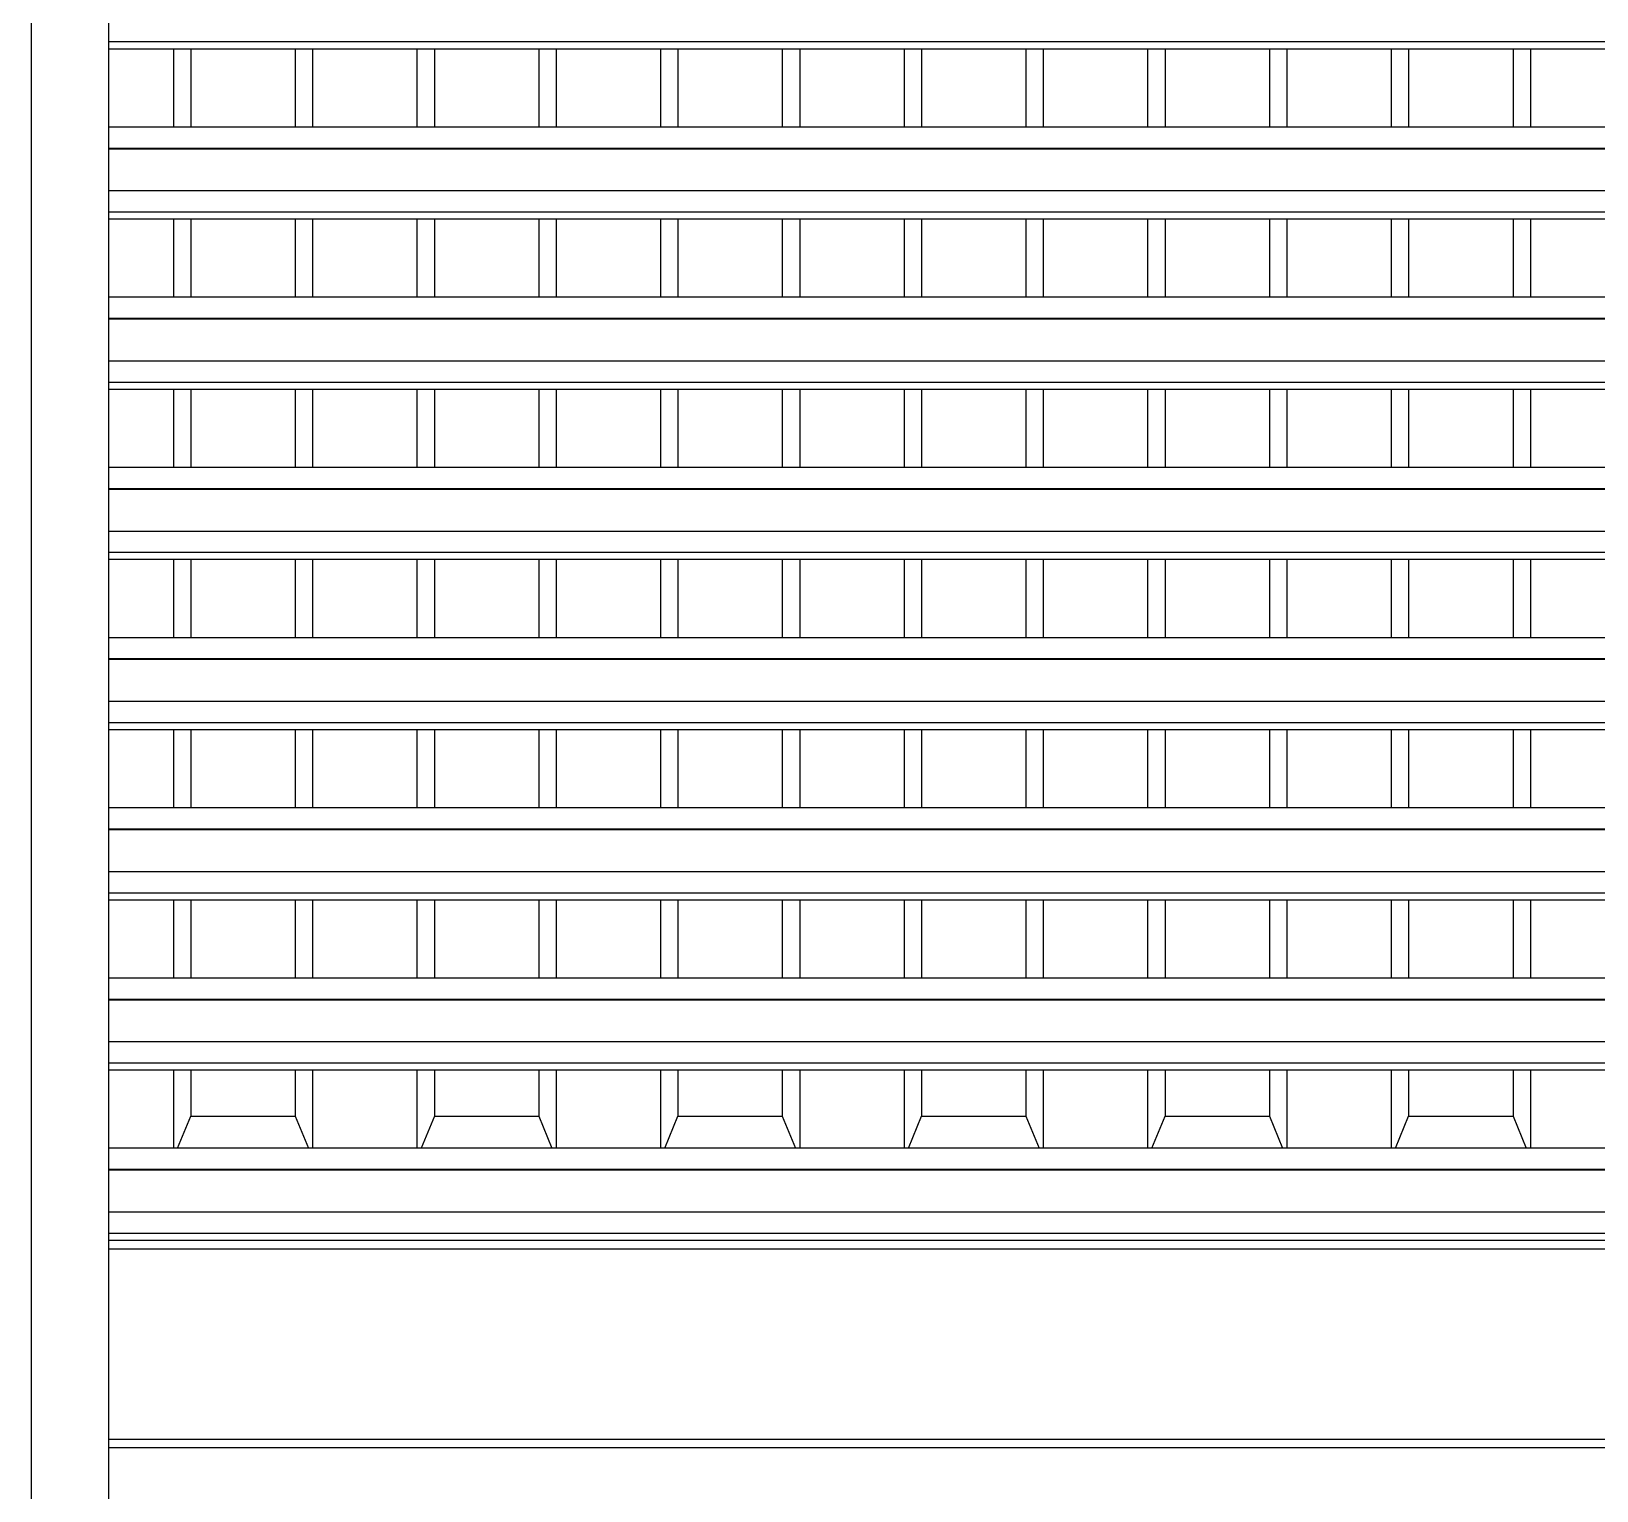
# Model space of a CAD drawing. Header units: metres. Extents: x -59 to 59, y -13 to 12.
# Drawn here: x -36.469 to -34.654, y 9.094 to 10.785 of the extents above; entities that cross this region are included whole.
import ezdxf

# ---------------------------------------------------------------- set-up
doc = ezdxf.new("R2010")
doc.units = ezdxf.units.M

msp = doc.modelspace()

# ---------------------------------------------------------------- linework, layer by layer
for p, q in [((-36.4689, 11.7079), (-36.4689, 5.7693)), ((-36.3789, 10.7727), (-36.3789, 10.7974)), ((-32.8389, 10.7727), (-36.3789, 10.7727)), ((-36.3789, 10.7645), (-36.3789, 10.7727)), ((-36.3041, 10.7645), (-36.3789, 10.7645)), ((-36.3789, 10.6741), (-36.3789, 10.7645)), ((-36.3041, 10.7645), (-36.3041, 10.6741)), ((-36.2839, 10.7645), (-36.3041, 10.7645)), ((-36.2839, 10.7645), (-36.2839, 10.6741)), ((-36.1629, 10.7645), (-36.2839, 10.7645)), ((-36.1629, 10.7645), (-36.1629, 10.6741)), ((-36.1427, 10.7645), (-36.1629, 10.7645)), ((-36.1427, 10.7645), (-36.1427, 10.6741)), ((-36.0217, 10.7645), (-36.1427, 10.7645)), ((-36.0217, 10.7645), (-36.0217, 10.6741)), ((-36.0015, 10.7645), (-36.0217, 10.7645)), ((-36.0015, 10.7645), (-36.0015, 10.6741)), ((-35.8805, 10.7645), (-36.0015, 10.7645)), ((-35.8805, 10.7645), (-35.8805, 10.6741)), ((-35.8603, 10.7645), (-35.8805, 10.7645)), ((-35.8603, 10.7645), (-35.8603, 10.6741)), ((-35.7393, 10.7645), (-35.8603, 10.7645)), ((-35.7393, 10.7645), (-35.7393, 10.6741)), ((-35.7191, 10.7645), (-35.7393, 10.7645)), ((-35.7191, 10.7645), (-35.7191, 10.6741)), ((-35.5981, 10.7645), (-35.7191, 10.7645)), ((-35.5981, 10.7645), (-35.5981, 10.6741)), ((-35.5779, 10.7645), (-35.5981, 10.7645)), ((-35.5779, 10.7645), (-35.5779, 10.6741)), ((-35.4569, 10.7645), (-35.5779, 10.7645)), ((-35.4569, 10.7645), (-35.4569, 10.6741)), ((-35.4367, 10.7645), (-35.4569, 10.7645)), ((-35.4367, 10.7645), (-35.4367, 10.6741)), ((-35.3157, 10.7645), (-35.4367, 10.7645)), ((-35.3157, 10.7645), (-35.3157, 10.6741)), ((-35.2955, 10.7645), (-35.3157, 10.7645)), ((-35.2955, 10.7645), (-35.2955, 10.6741)), ((-35.1745, 10.7645), (-35.2955, 10.7645)), ((-35.1745, 10.7645), (-35.1745, 10.6741)), ((-35.1543, 10.7645), (-35.1745, 10.7645)), ((-35.1543, 10.7645), (-35.1543, 10.6741)), ((-35.0332, 10.7645), (-35.1543, 10.7645)), ((-35.0332, 10.7645), (-35.0332, 10.6741)), ((-35.0131, 10.7645), (-35.0332, 10.7645)), ((-35.0131, 10.7645), (-35.0131, 10.6741)), ((-34.892, 10.7645), (-35.0131, 10.7645)), ((-34.892, 10.7645), (-34.892, 10.6741)), ((-34.8719, 10.7645), (-34.892, 10.7645)), ((-34.8719, 10.7645), (-34.8719, 10.6741)), ((-34.7508, 10.7645), (-34.8719, 10.7645)), ((-34.7508, 10.7645), (-34.7508, 10.6741)), ((-34.7307, 10.7645), (-34.7508, 10.7645)), ((-34.7307, 10.7645), (-34.7307, 10.6741)), ((-34.6096, 10.7645), (-34.7307, 10.7645)), ((-36.3041, 10.6741), (-36.3789, 10.6741)), ((-36.3789, 10.6494), (-36.3789, 10.6741)), ((-36.2839, 10.6741), (-36.3041, 10.6741)), ((-36.1629, 10.6741), (-36.2839, 10.6741)), ((-36.1427, 10.6741), (-36.1629, 10.6741)), ((-36.0217, 10.6741), (-36.1427, 10.6741)), ((-36.0015, 10.6741), (-36.0217, 10.6741)), ((-35.8805, 10.6741), (-36.0015, 10.6741)), ((-35.8603, 10.6741), (-35.8805, 10.6741)), ((-35.7393, 10.6741), (-35.8603, 10.6741)), ((-35.7191, 10.6741), (-35.7393, 10.6741)), ((-35.5981, 10.6741), (-35.7191, 10.6741)), ((-35.5779, 10.6741), (-35.5981, 10.6741)), ((-35.4569, 10.6741), (-35.5779, 10.6741)), ((-35.4367, 10.6741), (-35.4569, 10.6741)), ((-35.3157, 10.6741), (-35.4367, 10.6741)), ((-35.2955, 10.6741), (-35.3157, 10.6741)), ((-35.1745, 10.6741), (-35.2955, 10.6741)), ((-35.1543, 10.6741), (-35.1745, 10.6741)), ((-35.0332, 10.6741), (-35.1543, 10.6741)), ((-35.0131, 10.6741), (-35.0332, 10.6741)), ((-34.892, 10.6741), (-35.0131, 10.6741)), ((-34.8719, 10.6741), (-34.892, 10.6741)), ((-34.7508, 10.6741), (-34.8719, 10.6741)), ((-34.7307, 10.6741), (-34.7508, 10.6741)), ((-34.6096, 10.6741), (-34.7307, 10.6741)), ((-32.8389, 10.6494), (-36.3789, 10.6494)), ((-36.3789, 10.6486), (-36.3789, 10.6494)), ((-32.8389, 10.6486), (-36.3789, 10.6486)), ((-36.3789, 10.6001), (-36.3789, 10.6486)), ((-32.8389, 10.6001), (-36.3789, 10.6001)), ((-36.3789, 10.5754), (-36.3789, 10.6001)), ((-32.8389, 10.5754), (-36.3789, 10.5754)), ((-36.3789, 10.5672), (-36.3789, 10.5754)), ((-36.3041, 10.5672), (-36.3789, 10.5672)), ((-36.3789, 10.4768), (-36.3789, 10.5672)), ((-36.3041, 10.5672), (-36.3041, 10.4768)), ((-36.2839, 10.5672), (-36.3041, 10.5672)), ((-36.2839, 10.5672), (-36.2839, 10.4768)), ((-36.1629, 10.5672), (-36.2839, 10.5672)), ((-36.1629, 10.5672), (-36.1629, 10.4768)), ((-36.1427, 10.5672), (-36.1629, 10.5672)), ((-36.1427, 10.5672), (-36.1427, 10.4768)), ((-36.0217, 10.5672), (-36.1427, 10.5672)), ((-36.0217, 10.5672), (-36.0217, 10.4768)), ((-36.0015, 10.5672), (-36.0217, 10.5672)), ((-36.0015, 10.5672), (-36.0015, 10.4768)), ((-35.8805, 10.5672), (-36.0015, 10.5672)), ((-35.8805, 10.5672), (-35.8805, 10.4768)), ((-35.8603, 10.5672), (-35.8805, 10.5672)), ((-35.8603, 10.5672), (-35.8603, 10.4768)), ((-35.7393, 10.5672), (-35.8603, 10.5672)), ((-35.7393, 10.5672), (-35.7393, 10.4768)), ((-35.7191, 10.5672), (-35.7393, 10.5672)), ((-35.7191, 10.5672), (-35.7191, 10.4768)), ((-35.5981, 10.5672), (-35.7191, 10.5672)), ((-35.5981, 10.5672), (-35.5981, 10.4768)), ((-35.5779, 10.5672), (-35.5981, 10.5672)), ((-35.5779, 10.5672), (-35.5779, 10.4768)), ((-35.4569, 10.5672), (-35.5779, 10.5672)), ((-35.4569, 10.5672), (-35.4569, 10.4768)), ((-35.4367, 10.5672), (-35.4569, 10.5672)), ((-35.4367, 10.5672), (-35.4367, 10.4768)), ((-35.3157, 10.5672), (-35.4367, 10.5672)), ((-35.3157, 10.5672), (-35.3157, 10.4768)), ((-35.2955, 10.5672), (-35.3157, 10.5672)), ((-35.2955, 10.5672), (-35.2955, 10.4768)), ((-35.1745, 10.5672), (-35.2955, 10.5672)), ((-35.1745, 10.5672), (-35.1745, 10.4768)), ((-35.1543, 10.5672), (-35.1745, 10.5672)), ((-35.1543, 10.5672), (-35.1543, 10.4768)), ((-35.0332, 10.5672), (-35.1543, 10.5672)), ((-35.0332, 10.5672), (-35.0332, 10.4768)), ((-35.0131, 10.5672), (-35.0332, 10.5672)), ((-35.0131, 10.5672), (-35.0131, 10.4768)), ((-34.892, 10.5672), (-35.0131, 10.5672)), ((-34.892, 10.5672), (-34.892, 10.4768)), ((-34.8719, 10.5672), (-34.892, 10.5672)), ((-34.8719, 10.5672), (-34.8719, 10.4768)), ((-34.7508, 10.5672), (-34.8719, 10.5672)), ((-34.7508, 10.5672), (-34.7508, 10.4768)), ((-34.7307, 10.5672), (-34.7508, 10.5672)), ((-34.7307, 10.5672), (-34.7307, 10.4768)), ((-34.6096, 10.5672), (-34.7307, 10.5672)), ((-36.3041, 10.4768), (-36.3789, 10.4768)), ((-36.3789, 10.4521), (-36.3789, 10.4768)), ((-36.2839, 10.4768), (-36.3041, 10.4768)), ((-36.1629, 10.4768), (-36.2839, 10.4768)), ((-36.1427, 10.4768), (-36.1629, 10.4768)), ((-36.0217, 10.4768), (-36.1427, 10.4768)), ((-36.0015, 10.4768), (-36.0217, 10.4768)), ((-35.8805, 10.4768), (-36.0015, 10.4768)), ((-35.8603, 10.4768), (-35.8805, 10.4768)), ((-35.7393, 10.4768), (-35.8603, 10.4768)), ((-35.7191, 10.4768), (-35.7393, 10.4768)), ((-35.5981, 10.4768), (-35.7191, 10.4768)), ((-35.5779, 10.4768), (-35.5981, 10.4768)), ((-35.4569, 10.4768), (-35.5779, 10.4768)), ((-35.4367, 10.4768), (-35.4569, 10.4768)), ((-35.3157, 10.4768), (-35.4367, 10.4768)), ((-35.2955, 10.4768), (-35.3157, 10.4768)), ((-35.1745, 10.4768), (-35.2955, 10.4768)), ((-35.1543, 10.4768), (-35.1745, 10.4768)), ((-35.0332, 10.4768), (-35.1543, 10.4768)), ((-35.0131, 10.4768), (-35.0332, 10.4768)), ((-34.892, 10.4768), (-35.0131, 10.4768)), ((-34.8719, 10.4768), (-34.892, 10.4768)), ((-34.7508, 10.4768), (-34.8719, 10.4768)), ((-34.7307, 10.4768), (-34.7508, 10.4768)), ((-34.6096, 10.4768), (-34.7307, 10.4768)), ((-32.8389, 10.4521), (-36.3789, 10.4521)), ((-36.3789, 10.4513), (-36.3789, 10.4521)), ((-32.8389, 10.4513), (-36.3789, 10.4513)), ((-36.3789, 10.4028), (-36.3789, 10.4513)), ((-32.8389, 10.4028), (-36.3789, 10.4028)), ((-36.3789, 10.3782), (-36.3789, 10.4028)), ((-32.8389, 10.3782), (-36.3789, 10.3782)), ((-36.3789, 10.3699), (-36.3789, 10.3782)), ((-36.3041, 10.3699), (-36.3789, 10.3699)), ((-36.3789, 10.2795), (-36.3789, 10.3699)), ((-36.3041, 10.3699), (-36.3041, 10.2795)), ((-36.2839, 10.3699), (-36.3041, 10.3699)), ((-36.2839, 10.3699), (-36.2839, 10.2795)), ((-36.1629, 10.3699), (-36.2839, 10.3699)), ((-36.1629, 10.3699), (-36.1629, 10.2795)), ((-36.1427, 10.3699), (-36.1629, 10.3699)), ((-36.1427, 10.3699), (-36.1427, 10.2795)), ((-36.0217, 10.3699), (-36.1427, 10.3699)), ((-36.0217, 10.3699), (-36.0217, 10.2795)), ((-36.0015, 10.3699), (-36.0217, 10.3699)), ((-36.0015, 10.3699), (-36.0015, 10.2795)), ((-35.8805, 10.3699), (-36.0015, 10.3699)), ((-35.8805, 10.3699), (-35.8805, 10.2795)), ((-35.8603, 10.3699), (-35.8805, 10.3699)), ((-35.8603, 10.3699), (-35.8603, 10.2795)), ((-35.7393, 10.3699), (-35.8603, 10.3699)), ((-35.7393, 10.3699), (-35.7393, 10.2795)), ((-35.7191, 10.3699), (-35.7393, 10.3699)), ((-35.7191, 10.3699), (-35.7191, 10.2795)), ((-35.5981, 10.3699), (-35.7191, 10.3699)), ((-35.5981, 10.3699), (-35.5981, 10.2795)), ((-35.5779, 10.3699), (-35.5981, 10.3699)), ((-35.5779, 10.3699), (-35.5779, 10.2795)), ((-35.4569, 10.3699), (-35.5779, 10.3699)), ((-35.4569, 10.3699), (-35.4569, 10.2795)), ((-35.4367, 10.3699), (-35.4569, 10.3699)), ((-35.4367, 10.3699), (-35.4367, 10.2795)), ((-35.3157, 10.3699), (-35.4367, 10.3699)), ((-35.3157, 10.3699), (-35.3157, 10.2795)), ((-35.2955, 10.3699), (-35.3157, 10.3699)), ((-35.2955, 10.3699), (-35.2955, 10.2795)), ((-35.1745, 10.3699), (-35.2955, 10.3699)), ((-35.1745, 10.3699), (-35.1745, 10.2795)), ((-35.1543, 10.3699), (-35.1745, 10.3699)), ((-35.1543, 10.3699), (-35.1543, 10.2795)), ((-35.0332, 10.3699), (-35.1543, 10.3699)), ((-35.0332, 10.3699), (-35.0332, 10.2795)), ((-35.0131, 10.3699), (-35.0332, 10.3699)), ((-35.0131, 10.3699), (-35.0131, 10.2795)), ((-34.892, 10.3699), (-35.0131, 10.3699)), ((-34.892, 10.3699), (-34.892, 10.2795)), ((-34.8719, 10.3699), (-34.892, 10.3699)), ((-34.8719, 10.3699), (-34.8719, 10.2795)), ((-34.7508, 10.3699), (-34.8719, 10.3699)), ((-34.7508, 10.3699), (-34.7508, 10.2795)), ((-34.7307, 10.3699), (-34.7508, 10.3699)), ((-34.7307, 10.3699), (-34.7307, 10.2795)), ((-34.6096, 10.3699), (-34.7307, 10.3699)), ((-36.3041, 10.2795), (-36.3789, 10.2795)), ((-36.3789, 10.2549), (-36.3789, 10.2795)), ((-36.2839, 10.2795), (-36.3041, 10.2795)), ((-36.1629, 10.2795), (-36.2839, 10.2795)), ((-36.1427, 10.2795), (-36.1629, 10.2795)), ((-36.0217, 10.2795), (-36.1427, 10.2795)), ((-36.0015, 10.2795), (-36.0217, 10.2795)), ((-35.8805, 10.2795), (-36.0015, 10.2795)), ((-35.8603, 10.2795), (-35.8805, 10.2795)), ((-35.7393, 10.2795), (-35.8603, 10.2795)), ((-35.7191, 10.2795), (-35.7393, 10.2795)), ((-35.5981, 10.2795), (-35.7191, 10.2795)), ((-35.5779, 10.2795), (-35.5981, 10.2795)), ((-35.4569, 10.2795), (-35.5779, 10.2795)), ((-35.4367, 10.2795), (-35.4569, 10.2795)), ((-35.3157, 10.2795), (-35.4367, 10.2795)), ((-35.2955, 10.2795), (-35.3157, 10.2795)), ((-35.1745, 10.2795), (-35.2955, 10.2795)), ((-35.1543, 10.2795), (-35.1745, 10.2795)), ((-35.0332, 10.2795), (-35.1543, 10.2795)), ((-35.0131, 10.2795), (-35.0332, 10.2795)), ((-34.892, 10.2795), (-35.0131, 10.2795)), ((-34.8719, 10.2795), (-34.892, 10.2795)), ((-34.7508, 10.2795), (-34.8719, 10.2795)), ((-34.7307, 10.2795), (-34.7508, 10.2795)), ((-34.6096, 10.2795), (-34.7307, 10.2795)), ((-32.8389, 10.2549), (-36.3789, 10.2549)), ((-36.3789, 10.254), (-36.3789, 10.2549)), ((-32.8389, 10.254), (-36.3789, 10.254)), ((-36.3789, 10.2055), (-36.3789, 10.254)), ((-32.8389, 10.2055), (-36.3789, 10.2055)), ((-36.3789, 10.1809), (-36.3789, 10.2055)), ((-32.8389, 10.1809), (-36.3789, 10.1809)), ((-36.3789, 10.1727), (-36.3789, 10.1809)), ((-36.3789, 10.0822), (-36.3789, 10.1727)), ((-36.3041, 10.1727), (-36.3789, 10.1727)), ((-36.3041, 10.1727), (-36.3041, 10.0822)), ((-36.2839, 10.1727), (-36.3041, 10.1727)), ((-36.2839, 10.1727), (-36.2839, 10.0822)), ((-36.1629, 10.1727), (-36.2839, 10.1727)), ((-36.1629, 10.1727), (-36.1629, 10.0822)), ((-36.1427, 10.1727), (-36.1629, 10.1727)), ((-36.1427, 10.1727), (-36.1427, 10.0822)), ((-36.0217, 10.1727), (-36.1427, 10.1727)), ((-36.0217, 10.1727), (-36.0217, 10.0822)), ((-36.0015, 10.1727), (-36.0217, 10.1727)), ((-36.0015, 10.1727), (-36.0015, 10.0822)), ((-35.8805, 10.1727), (-36.0015, 10.1727)), ((-35.8805, 10.1727), (-35.8805, 10.0822)), ((-35.8603, 10.1727), (-35.8805, 10.1727)), ((-35.8603, 10.1727), (-35.8603, 10.0822)), ((-35.7393, 10.1727), (-35.8603, 10.1727)), ((-35.7393, 10.1727), (-35.7393, 10.0822)), ((-35.7191, 10.1727), (-35.7393, 10.1727)), ((-35.7191, 10.1727), (-35.7191, 10.0822)), ((-35.5981, 10.1727), (-35.7191, 10.1727)), ((-35.5981, 10.1727), (-35.5981, 10.0822)), ((-35.5779, 10.1727), (-35.5981, 10.1727)), ((-35.5779, 10.1727), (-35.5779, 10.0822)), ((-35.4569, 10.1727), (-35.5779, 10.1727)), ((-35.4569, 10.1727), (-35.4569, 10.0822)), ((-35.4367, 10.1727), (-35.4569, 10.1727)), ((-35.4367, 10.1727), (-35.4367, 10.0822)), ((-35.3157, 10.1727), (-35.4367, 10.1727)), ((-35.3157, 10.1727), (-35.3157, 10.0822)), ((-35.2955, 10.1727), (-35.3157, 10.1727)), ((-35.2955, 10.1727), (-35.2955, 10.0822)), ((-35.1745, 10.1727), (-35.2955, 10.1727)), ((-35.1745, 10.1727), (-35.1745, 10.0822)), ((-35.1543, 10.1727), (-35.1745, 10.1727)), ((-35.1543, 10.1727), (-35.1543, 10.0822)), ((-35.0332, 10.1727), (-35.1543, 10.1727)), ((-35.0332, 10.1727), (-35.0332, 10.0822)), ((-35.0131, 10.1727), (-35.0332, 10.1727)), ((-35.0131, 10.1727), (-35.0131, 10.0822)), ((-34.892, 10.1727), (-35.0131, 10.1727)), ((-34.892, 10.1727), (-34.892, 10.0822)), ((-34.8719, 10.1727), (-34.892, 10.1727)), ((-34.8719, 10.1727), (-34.8719, 10.0822)), ((-34.7508, 10.1727), (-34.8719, 10.1727)), ((-34.7508, 10.1727), (-34.7508, 10.0822)), ((-34.7307, 10.1727), (-34.7508, 10.1727)), ((-34.7307, 10.1727), (-34.7307, 10.0822)), ((-34.6096, 10.1727), (-34.7307, 10.1727)), ((-36.3789, 10.0576), (-36.3789, 10.0822)), ((-36.3041, 10.0822), (-36.3789, 10.0822)), ((-36.2839, 10.0822), (-36.3041, 10.0822)), ((-36.1629, 10.0822), (-36.2839, 10.0822)), ((-36.1427, 10.0822), (-36.1629, 10.0822)), ((-36.0217, 10.0822), (-36.1427, 10.0822)), ((-36.0015, 10.0822), (-36.0217, 10.0822)), ((-35.8805, 10.0822), (-36.0015, 10.0822)), ((-35.8603, 10.0822), (-35.8805, 10.0822)), ((-35.7393, 10.0822), (-35.8603, 10.0822)), ((-35.7191, 10.0822), (-35.7393, 10.0822)), ((-35.5981, 10.0822), (-35.7191, 10.0822)), ((-35.5779, 10.0822), (-35.5981, 10.0822)), ((-35.4569, 10.0822), (-35.5779, 10.0822)), ((-35.4367, 10.0822), (-35.4569, 10.0822)), ((-35.3157, 10.0822), (-35.4367, 10.0822)), ((-35.2955, 10.0822), (-35.3157, 10.0822)), ((-35.1745, 10.0822), (-35.2955, 10.0822)), ((-35.1543, 10.0822), (-35.1745, 10.0822)), ((-35.0332, 10.0822), (-35.1543, 10.0822)), ((-35.0131, 10.0822), (-35.0332, 10.0822)), ((-34.892, 10.0822), (-35.0131, 10.0822)), ((-34.8719, 10.0822), (-34.892, 10.0822)), ((-34.7508, 10.0822), (-34.8719, 10.0822)), ((-34.7307, 10.0822), (-34.7508, 10.0822)), ((-34.6096, 10.0822), (-34.7307, 10.0822)), ((-32.8389, 10.0576), (-36.3789, 10.0576)), ((-36.3789, 10.0568), (-36.3789, 10.0576)), ((-32.8389, 10.0568), (-36.3789, 10.0568)), ((-36.3789, 10.0083), (-36.3789, 10.0568)), ((-32.8389, 10.0083), (-36.3789, 10.0083)), ((-36.3789, 9.9836), (-36.3789, 10.0083)), ((-32.8389, 9.9836), (-36.3789, 9.9836)), ((-36.3789, 9.9754), (-36.3789, 9.9836)), ((-36.3789, 9.885), (-36.3789, 9.9754)), ((-36.3041, 9.9754), (-36.3789, 9.9754)), ((-36.3041, 9.9754), (-36.3041, 9.885)), ((-36.2839, 9.9754), (-36.3041, 9.9754)), ((-36.2839, 9.9754), (-36.2839, 9.885)), ((-36.1629, 9.9754), (-36.2839, 9.9754)), ((-36.1629, 9.9754), (-36.1629, 9.885)), ((-36.1427, 9.9754), (-36.1629, 9.9754)), ((-36.1427, 9.9754), (-36.1427, 9.885)), ((-36.0217, 9.9754), (-36.1427, 9.9754)), ((-36.0217, 9.9754), (-36.0217, 9.885)), ((-36.0015, 9.9754), (-36.0217, 9.9754)), ((-36.0015, 9.9754), (-36.0015, 9.885)), ((-35.8805, 9.9754), (-36.0015, 9.9754)), ((-35.8805, 9.9754), (-35.8805, 9.885)), ((-35.8603, 9.9754), (-35.8805, 9.9754)), ((-35.8603, 9.9754), (-35.8603, 9.885)), ((-35.7393, 9.9754), (-35.8603, 9.9754)), ((-35.7393, 9.9754), (-35.7393, 9.885)), ((-35.7191, 9.9754), (-35.7393, 9.9754)), ((-35.7191, 9.9754), (-35.7191, 9.885)), ((-35.5981, 9.9754), (-35.7191, 9.9754)), ((-35.5981, 9.9754), (-35.5981, 9.885)), ((-35.5779, 9.9754), (-35.5981, 9.9754)), ((-35.5779, 9.9754), (-35.5779, 9.885)), ((-35.4569, 9.9754), (-35.5779, 9.9754)), ((-35.4569, 9.9754), (-35.4569, 9.885)), ((-35.4367, 9.9754), (-35.4569, 9.9754)), ((-35.4367, 9.9754), (-35.4367, 9.885)), ((-35.3157, 9.9754), (-35.4367, 9.9754)), ((-35.3157, 9.9754), (-35.3157, 9.885)), ((-35.2955, 9.9754), (-35.3157, 9.9754)), ((-35.2955, 9.9754), (-35.2955, 9.885)), ((-35.1745, 9.9754), (-35.2955, 9.9754)), ((-35.1745, 9.9754), (-35.1745, 9.885)), ((-35.1543, 9.9754), (-35.1745, 9.9754)), ((-35.1543, 9.9754), (-35.1543, 9.885)), ((-35.0332, 9.9754), (-35.1543, 9.9754)), ((-35.0332, 9.9754), (-35.0332, 9.885)), ((-35.0131, 9.9754), (-35.0332, 9.9754)), ((-35.0131, 9.9754), (-35.0131, 9.885)), ((-34.892, 9.9754), (-35.0131, 9.9754)), ((-34.892, 9.9754), (-34.892, 9.885)), ((-34.8719, 9.9754), (-34.892, 9.9754)), ((-34.8719, 9.9754), (-34.8719, 9.885)), ((-34.7508, 9.9754), (-34.8719, 9.9754)), ((-34.7508, 9.9754), (-34.7508, 9.885)), ((-34.7307, 9.9754), (-34.7508, 9.9754)), ((-34.7307, 9.9754), (-34.7307, 9.885)), ((-34.6096, 9.9754), (-34.7307, 9.9754)), ((-36.3789, 9.8603), (-36.3789, 9.885)), ((-36.3041, 9.885), (-36.3789, 9.885)), ((-36.2839, 9.885), (-36.3041, 9.885)), ((-36.1629, 9.885), (-36.2839, 9.885)), ((-36.1427, 9.885), (-36.1629, 9.885)), ((-36.0217, 9.885), (-36.1427, 9.885)), ((-36.0015, 9.885), (-36.0217, 9.885)), ((-35.8805, 9.885), (-36.0015, 9.885)), ((-35.8603, 9.885), (-35.8805, 9.885)), ((-35.7393, 9.885), (-35.8603, 9.885)), ((-35.7191, 9.885), (-35.7393, 9.885)), ((-35.5981, 9.885), (-35.7191, 9.885)), ((-35.5779, 9.885), (-35.5981, 9.885)), ((-35.4569, 9.885), (-35.5779, 9.885)), ((-35.4367, 9.885), (-35.4569, 9.885)), ((-35.3157, 9.885), (-35.4367, 9.885)), ((-35.2955, 9.885), (-35.3157, 9.885)), ((-35.1745, 9.885), (-35.2955, 9.885)), ((-35.1543, 9.885), (-35.1745, 9.885)), ((-35.0332, 9.885), (-35.1543, 9.885)), ((-35.0131, 9.885), (-35.0332, 9.885)), ((-34.892, 9.885), (-35.0131, 9.885)), ((-34.8719, 9.885), (-34.892, 9.885)), ((-34.7508, 9.885), (-34.8719, 9.885)), ((-34.7307, 9.885), (-34.7508, 9.885)), ((-34.6096, 9.885), (-34.7307, 9.885)), ((-32.8389, 9.8603), (-36.3789, 9.8603)), ((-36.3789, 9.8595), (-36.3789, 9.8603)), ((-32.8389, 9.8595), (-36.3789, 9.8595)), ((-36.3789, 9.811), (-36.3789, 9.8595)), ((-32.8389, 9.811), (-36.3789, 9.811)), ((-36.3789, 9.7863), (-36.3789, 9.811)), ((-32.8389, 9.7863), (-36.3789, 9.7863)), ((-36.3789, 9.7781), (-36.3789, 9.7863)), ((-36.3789, 9.6877), (-36.3789, 9.7781)), ((-36.3041, 9.7781), (-36.3789, 9.7781)), ((-36.3041, 9.7781), (-36.3041, 9.6877)), ((-36.2839, 9.7781), (-36.3041, 9.7781)), ((-36.2839, 9.7781), (-36.2839, 9.6877)), ((-36.1629, 9.7781), (-36.2839, 9.7781)), ((-36.1629, 9.7781), (-36.1629, 9.6877)), ((-36.1427, 9.7781), (-36.1629, 9.7781)), ((-36.1427, 9.7781), (-36.1427, 9.6877)), ((-36.0217, 9.7781), (-36.1427, 9.7781)), ((-36.0217, 9.7781), (-36.0217, 9.6877)), ((-36.0015, 9.7781), (-36.0217, 9.7781)), ((-36.0015, 9.7781), (-36.0015, 9.6877)), ((-35.8805, 9.7781), (-36.0015, 9.7781)), ((-35.8805, 9.7781), (-35.8805, 9.6877)), ((-35.8603, 9.7781), (-35.8805, 9.7781)), ((-35.8603, 9.7781), (-35.8603, 9.6877)), ((-35.7393, 9.7781), (-35.8603, 9.7781)), ((-35.7393, 9.7781), (-35.7393, 9.6877)), ((-35.7191, 9.7781), (-35.7393, 9.7781)), ((-35.7191, 9.7781), (-35.7191, 9.6877)), ((-35.5981, 9.7781), (-35.7191, 9.7781)), ((-35.5981, 9.7781), (-35.5981, 9.6877)), ((-35.5779, 9.7781), (-35.5981, 9.7781)), ((-35.5779, 9.7781), (-35.5779, 9.6877)), ((-35.4569, 9.7781), (-35.5779, 9.7781)), ((-35.4569, 9.7781), (-35.4569, 9.6877)), ((-35.4367, 9.7781), (-35.4569, 9.7781)), ((-35.4367, 9.7781), (-35.4367, 9.6877)), ((-35.3157, 9.7781), (-35.4367, 9.7781)), ((-35.3157, 9.7781), (-35.3157, 9.6877)), ((-35.2955, 9.7781), (-35.3157, 9.7781)), ((-35.2955, 9.7781), (-35.2955, 9.6877)), ((-35.1745, 9.7781), (-35.2955, 9.7781)), ((-35.1745, 9.7781), (-35.1745, 9.6877)), ((-35.1543, 9.7781), (-35.1745, 9.7781)), ((-35.1543, 9.7781), (-35.1543, 9.6877)), ((-35.0332, 9.7781), (-35.1543, 9.7781)), ((-35.0332, 9.7781), (-35.0332, 9.6877)), ((-35.0131, 9.7781), (-35.0332, 9.7781)), ((-35.0131, 9.7781), (-35.0131, 9.6877)), ((-34.892, 9.7781), (-35.0131, 9.7781)), ((-34.892, 9.7781), (-34.892, 9.6877)), ((-34.8719, 9.7781), (-34.892, 9.7781)), ((-34.8719, 9.7781), (-34.8719, 9.6877)), ((-34.7508, 9.7781), (-34.8719, 9.7781)), ((-34.7508, 9.7781), (-34.7508, 9.6877)), ((-34.7307, 9.7781), (-34.7508, 9.7781)), ((-34.7307, 9.7781), (-34.7307, 9.6877)), ((-34.6096, 9.7781), (-34.7307, 9.7781)), ((-36.3789, 9.663), (-36.3789, 9.6877)), ((-36.3041, 9.6877), (-36.3789, 9.6877)), ((-36.2839, 9.6877), (-36.3041, 9.6877)), ((-36.1629, 9.6877), (-36.2839, 9.6877)), ((-36.1427, 9.6877), (-36.1629, 9.6877)), ((-36.0217, 9.6877), (-36.1427, 9.6877)), ((-36.0015, 9.6877), (-36.0217, 9.6877)), ((-35.8805, 9.6877), (-36.0015, 9.6877)), ((-35.8603, 9.6877), (-35.8805, 9.6877)), ((-35.7393, 9.6877), (-35.8603, 9.6877)), ((-35.7191, 9.6877), (-35.7393, 9.6877)), ((-35.5981, 9.6877), (-35.7191, 9.6877)), ((-35.5779, 9.6877), (-35.5981, 9.6877)), ((-35.4569, 9.6877), (-35.5779, 9.6877)), ((-35.4367, 9.6877), (-35.4569, 9.6877)), ((-35.3157, 9.6877), (-35.4367, 9.6877)), ((-35.2955, 9.6877), (-35.3157, 9.6877)), ((-35.1745, 9.6877), (-35.2955, 9.6877)), ((-35.1543, 9.6877), (-35.1745, 9.6877)), ((-35.0332, 9.6877), (-35.1543, 9.6877)), ((-35.0131, 9.6877), (-35.0332, 9.6877)), ((-34.892, 9.6877), (-35.0131, 9.6877)), ((-34.8719, 9.6877), (-34.892, 9.6877)), ((-34.7508, 9.6877), (-34.8719, 9.6877)), ((-34.7307, 9.6877), (-34.7508, 9.6877)), ((-34.6096, 9.6877), (-34.7307, 9.6877)), ((-32.8389, 9.663), (-36.3789, 9.663)), ((-36.3789, 9.6622), (-36.3789, 9.663)), ((-32.8389, 9.6622), (-36.3789, 9.6622)), ((-36.3789, 9.6137), (-36.3789, 9.6622)), ((-32.8389, 9.6137), (-36.3789, 9.6137)), ((-36.3789, 9.5891), (-36.3789, 9.6137)), ((-32.8389, 9.5891), (-36.3789, 9.5891)), ((-36.3789, 9.5808), (-36.3789, 9.5891)), ((-36.3789, 9.4904), (-36.3789, 9.5808)), ((-36.3041, 9.5808), (-36.3789, 9.5808)), ((-36.3041, 9.5808), (-36.3041, 9.4904)), ((-36.2839, 9.5808), (-36.3041, 9.5808)), ((-36.2839, 9.5808), (-36.2839, 9.5277)), ((-36.1629, 9.5808), (-36.2839, 9.5808)), ((-36.1629, 9.5808), (-36.1629, 9.5277)), ((-36.1427, 9.5808), (-36.1629, 9.5808)), ((-36.1427, 9.5808), (-36.1427, 9.4904)), ((-36.0217, 9.5808), (-36.1427, 9.5808)), ((-36.0217, 9.5808), (-36.0217, 9.4904)), ((-36.0015, 9.5808), (-36.0217, 9.5808)), ((-36.0015, 9.5808), (-36.0015, 9.5277)), ((-35.8805, 9.5808), (-36.0015, 9.5808)), ((-35.8805, 9.5808), (-35.8805, 9.5277)), ((-35.8603, 9.5808), (-35.8805, 9.5808)), ((-35.8603, 9.5808), (-35.8603, 9.4904)), ((-35.7393, 9.5808), (-35.8603, 9.5808)), ((-35.7393, 9.5808), (-35.7393, 9.4904)), ((-35.7191, 9.5808), (-35.7393, 9.5808)), ((-35.7191, 9.5808), (-35.7191, 9.5277)), ((-35.5981, 9.5808), (-35.7191, 9.5808)), ((-35.5981, 9.5808), (-35.5981, 9.5277)), ((-35.5779, 9.5808), (-35.5981, 9.5808)), ((-35.5779, 9.5808), (-35.5779, 9.4904)), ((-35.4569, 9.5808), (-35.5779, 9.5808)), ((-35.4569, 9.5808), (-35.4569, 9.4904)), ((-35.4367, 9.5808), (-35.4569, 9.5808)), ((-35.4367, 9.5808), (-35.4367, 9.5277)), ((-35.3157, 9.5808), (-35.4367, 9.5808)), ((-35.3157, 9.5808), (-35.3157, 9.5277)), ((-35.2955, 9.5808), (-35.3157, 9.5808)), ((-35.2955, 9.5808), (-35.2955, 9.4904)), ((-35.1745, 9.5808), (-35.2955, 9.5808)), ((-35.1745, 9.5808), (-35.1745, 9.4904)), ((-35.1543, 9.5808), (-35.1745, 9.5808)), ((-35.1543, 9.5808), (-35.1543, 9.5277)), ((-35.0332, 9.5808), (-35.1543, 9.5808)), ((-35.0332, 9.5808), (-35.0332, 9.5277)), ((-35.0131, 9.5808), (-35.0332, 9.5808)), ((-35.0131, 9.5808), (-35.0131, 9.4904)), ((-34.892, 9.5808), (-35.0131, 9.5808)), ((-34.892, 9.5808), (-34.892, 9.4904)), ((-34.8719, 9.5808), (-34.892, 9.5808)), ((-34.8719, 9.5808), (-34.8719, 9.5277)), ((-34.7508, 9.5808), (-34.8719, 9.5808)), ((-34.7508, 9.5808), (-34.7508, 9.5277)), ((-34.7307, 9.5808), (-34.7508, 9.5808)), ((-34.7307, 9.5808), (-34.7307, 9.4904)), ((-34.6096, 9.5808), (-34.7307, 9.5808)), ((-36.2992, 9.4904), (-36.2839, 9.5277)), ((-36.2839, 9.5277), (-36.1629, 9.5277)), ((-36.1629, 9.5277), (-36.1476, 9.4904)), ((-36.0015, 9.5277), (-36.0168, 9.4904)), ((-36.0015, 9.5277), (-35.8805, 9.5277)), ((-35.8805, 9.5277), (-35.8652, 9.4904)), ((-35.7344, 9.4904), (-35.7191, 9.5277)), ((-35.7191, 9.5277), (-35.5981, 9.5277)), ((-35.5981, 9.5277), (-35.5828, 9.4904)), ((-35.4519, 9.4904), (-35.4367, 9.5277)), ((-35.4367, 9.5277), (-35.3157, 9.5277)), ((-35.3157, 9.5277), (-35.3004, 9.4904)), ((-35.1695, 9.4904), (-35.1543, 9.5277)), ((-35.1543, 9.5277), (-35.0332, 9.5277)), ((-35.0332, 9.5277), (-35.018, 9.4904)), ((-34.8871, 9.4904), (-34.8719, 9.5277)), ((-34.8719, 9.5277), (-34.7508, 9.5277)), ((-34.7508, 9.5277), (-34.7356, 9.4904)), ((-36.3041, 9.4904), (-36.3789, 9.4904)), ((-36.3789, 9.4658), (-36.3789, 9.4904)), ((-36.2992, 9.4904), (-36.3041, 9.4904)), ((-36.1476, 9.4904), (-36.2992, 9.4904)), ((-36.1427, 9.4904), (-36.1476, 9.4904)), ((-36.0217, 9.4904), (-36.1427, 9.4904)), ((-36.0168, 9.4904), (-36.0217, 9.4904)), ((-35.8652, 9.4904), (-36.0168, 9.4904)), ((-35.8603, 9.4904), (-35.8652, 9.4904)), ((-35.7393, 9.4904), (-35.8603, 9.4904)), ((-35.7344, 9.4904), (-35.7393, 9.4904)), ((-35.5828, 9.4904), (-35.7344, 9.4904)), ((-35.5779, 9.4904), (-35.5828, 9.4904)), ((-35.4569, 9.4904), (-35.5779, 9.4904)), ((-35.4519, 9.4904), (-35.4569, 9.4904)), ((-35.3004, 9.4904), (-35.4519, 9.4904)), ((-35.2955, 9.4904), (-35.3004, 9.4904)), ((-35.1745, 9.4904), (-35.2955, 9.4904)), ((-35.1695, 9.4904), (-35.1745, 9.4904)), ((-35.018, 9.4904), (-35.1695, 9.4904)), ((-35.0131, 9.4904), (-35.018, 9.4904)), ((-34.892, 9.4904), (-35.0131, 9.4904)), ((-34.8871, 9.4904), (-34.892, 9.4904)), ((-34.7356, 9.4904), (-34.8871, 9.4904)), ((-34.7307, 9.4904), (-34.7356, 9.4904)), ((-34.6096, 9.4904), (-34.7307, 9.4904)), ((-32.8389, 9.4658), (-36.3789, 9.4658)), ((-36.3789, 9.4649), (-36.3789, 9.4658)), ((-32.8389, 9.4649), (-36.3789, 9.4649)), ((-36.3789, 9.4164), (-36.3789, 9.4649)), ((-32.8389, 9.4164), (-36.3789, 9.4164)), ((-36.3789, 9.3918), (-36.3789, 9.4164)), ((-32.8389, 9.3918), (-36.3789, 9.3918)), ((-36.3789, 9.3836), (-36.3789, 9.3918)), ((-32.8389, 9.3836), (-36.3789, 9.3836)), ((-36.3789, 9.3738), (-36.3789, 9.3836)), ((-36.3789, 9.3738), (-32.8389, 9.3738)), ((-36.3789, 9.1534), (-36.3789, 9.3738)), ((-36.3789, 9.1436), (-36.3789, 9.1534)), ((-36.3789, 9.1534), (-32.8389, 9.1534)), ((-36.3789, 9.1436), (-32.8389, 9.1436)), ((-36.3789, 9.0436), (-36.3789, 9.1436))]:
    msp.add_line(p, q)

doc.saveas('drawing.dxf')
